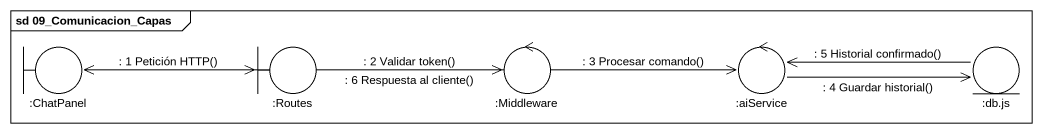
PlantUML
@startuml
mainframe sd 09_Comunicacion_Capas
boundary ":ChatPanel" as ChatPanel
boundary ":Routes" as Routes
control ":Middleware" as Middleware
control ":aiService" as aiService
entity ":db.js" as db_js
ChatPanel -right-> Routes : : 1 Petición HTTP()
Routes -right-> Middleware : : 2 Validar token()
Middleware -right-> aiService : : 3 Procesar comando()
aiService -left-> ChatPanel : : 6 Respuesta al cliente()
aiService -right-> db_js : : 4 Guardar historial()
db_js -left-> aiService : : 5 Historial confirmado()
@enduml
